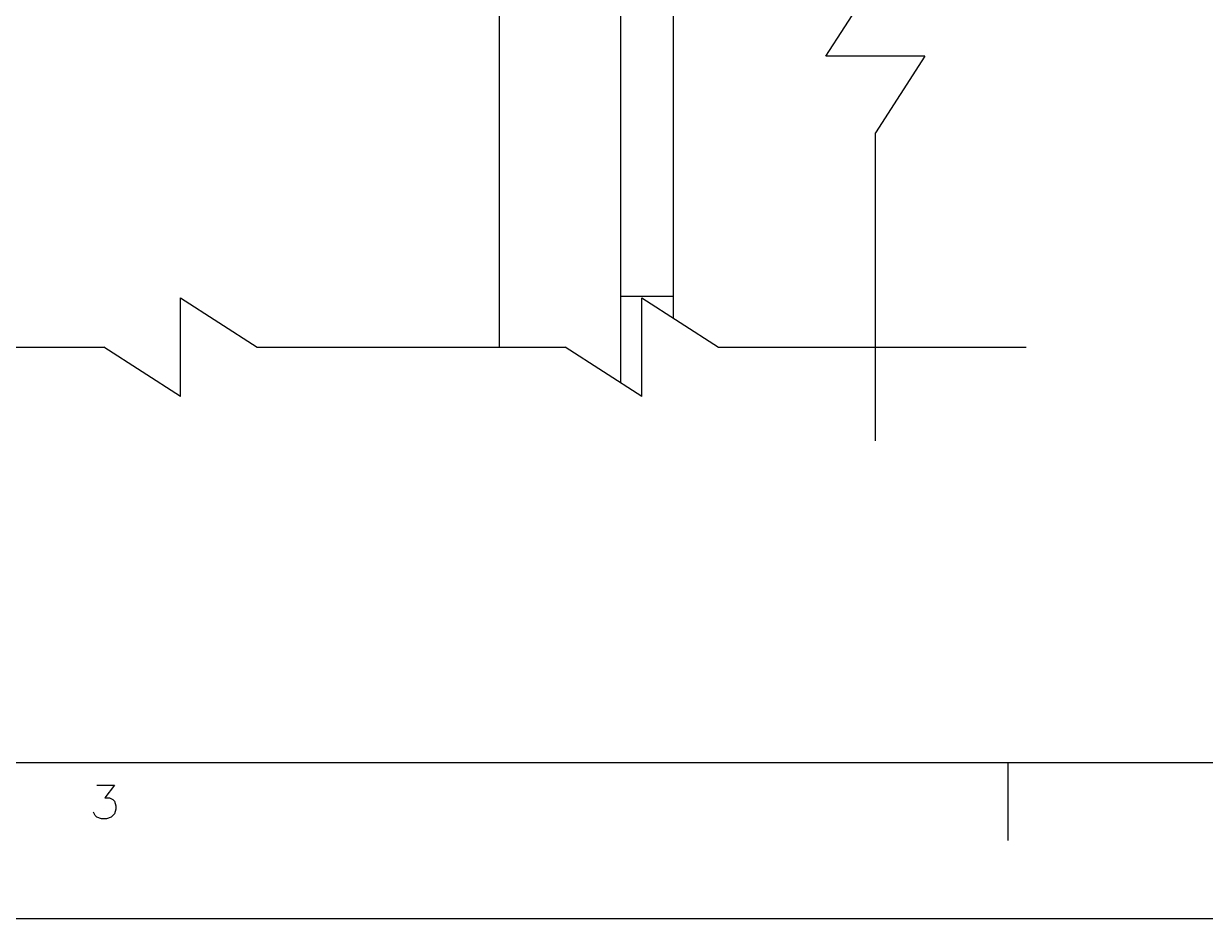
# Model space of a CAD drawing. Header units: millimetres. Extents: x -312439 to 477422, y -331570 to 212570.
# Drawn here: x 350482 to 354277, y 182870 to 185744 of the extents above; entities that cross this region are included whole.
import ezdxf

# ---------------------------------------------------------------- set-up
doc = ezdxf.new("R2010")
doc.units = ezdxf.units.MM
doc.layers.add('FORMATO A1', color=1, linetype='Continuous')

# ---------------------------------------------------------------- blocks, each defined once
blk = doc.blocks.new('A$C2D342850')
at = {"layer": 'FORMATO A1', "color": 2, "linetype": 'Continuous'}
blk.add_line((83100, -58400), (2500, -58400), dxfattribs=at)
at = {"layer": 'FORMATO A1', "color": 1, "linetype": 'Continuous'}
for p, q in [((31500, -58400), (31500, -58900)), ((0, -59400), (84100, -59400))]:
    blk.add_line(p, q, dxfattribs=at)
blk.add_lwpolyline([(25649.26, -58543.44), (25762.7, -58543.44), (25700.83, -58625.94), (25731.76, -58625.94), (25752.39, -58636.25), (25762.7, -58646.56), (25773.01, -58677.5), (25773.01, -58698.12), (25762.7, -58729.06), (25742.08, -58749.69), (25711.14, -58760), (25680.2, -58760), (25649.26, -58749.69), (25638.95, -58739.37), (25628.64, -58718.75)], dxfattribs=at)

msp = doc.modelspace()

# ---------------------------------------------------------------- linework, layer by layer
at = {"color": 1, "linetype": 'Continuous', "extrusion": (0, 1, 0)}
for p, q in [((352568.512, 184797.744, 0), (352568.512, 189138.975, 0)), ((352398.512, 188928.975, 0), (352398.512, 184590.106, 0)), ((352398.512, 184868.975, 0), (352568.512, 184868.975, 0))]:
    msp.add_line(p, q, dxfattribs=at)
at = {"color": 1, "linetype": 'Continuous', "extrusion": (-1.96573e-18, -6.77431e-32, -1)}
msp.add_line((352008.512, 187768.975, 0), (352008.512, 184704.679, 0), dxfattribs=at)
at = {"color": 2}
for p, q in [((353058.412, 185639.205, 0), (353216.986, 185885.371, 0)), ((353375.56, 185639.205, 0), (353058.412, 185639.205, 0)), ((353375.56, 185639.205, 0), (353216.986, 185393.04, 0)), ((353216.986, 184404.3, 0), (353216.986, 185393.04, 0)), ((350985.748, 184546.105, 0), (350985.748, 184863.253, 0)), ((350985.748, 184863.253, 0), (351231.913, 184704.679, 0)), ((352466.818, 184546.105, 0), (352466.818, 184863.253, 0)), ((352466.818, 184863.253, 0), (352712.983, 184704.679, 0)), ((349750.843, 184704.679, 0), (350739.582, 184704.679, 0)), ((350985.748, 184546.105, 0), (350739.582, 184704.679, 0)), ((351231.913, 184704.679, 0), (352220.652, 184704.679, 0)), ((352466.818, 184546.105, 0), (352220.652, 184704.679, 0)), ((352712.983, 184704.679, 0), (353701.723, 184704.679, 0))]:
    msp.add_line(p, q, dxfattribs=at)
at = {"layer": 'FORMATO A1', "color": 2, "linetype": 'Continuous'}
msp.add_line((379442.032, 183370.393, 0), (339142.032, 183370.393, 0), dxfattribs=at)
at = {"layer": 'FORMATO A1', "color": 1, "linetype": 'Continuous'}
msp.add_line((337892.032, 182870.393, 0), (379942.032, 182870.393, 0), dxfattribs=at)

# ---------------------------------------------------------------- block references
at = {"layer": 'FORMATO A1', "xscale": 0.5, "yscale": 0.5, "zscale": 0.5}
msp.add_blockref('A$C2D342850', (337892.032, 212570.393, 0), dxfattribs=at)

doc.saveas('drawing.dxf')
